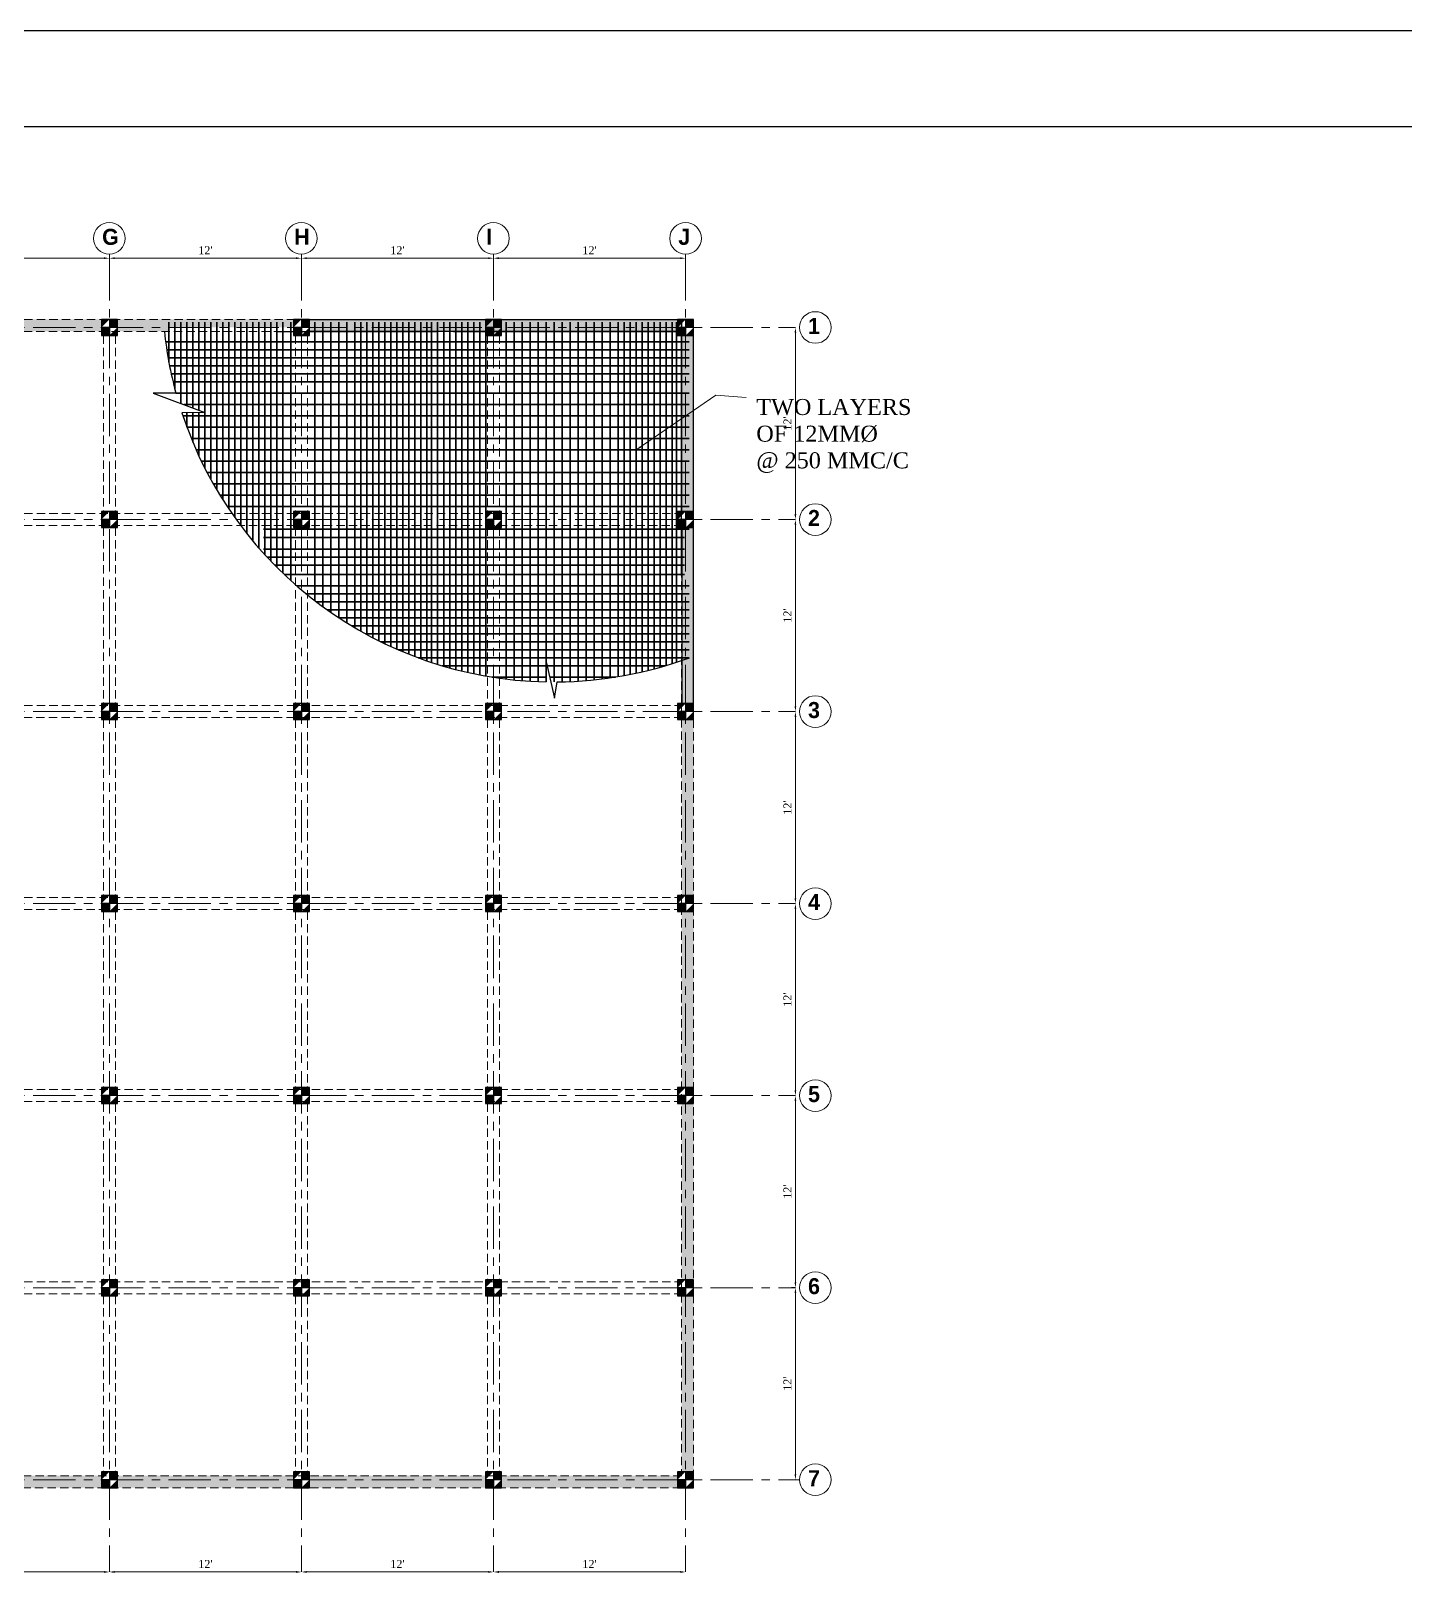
# Model space of a CAD drawing. Extents: x -2338379 to 930990, y -818978 to 106940.
# Drawn here: x 382663 to 383694, y -204122 to -202966 of the extents above; entities that cross this region are included whole.
import ezdxf

# ---------------------------------------------------------------- set-up
doc = ezdxf.new("R2010")
doc.units = 0
doc.header["$MEASUREMENT"] = 0
doc.header["$PDMODE"] = 34
doc.linetypes.add('CENTER', pattern=[50.8, 31.75, -6.35, 6.35, -6.35])
doc.linetypes.add('DASHED2', pattern=[0.375, 0.25, -0.125])
doc.layers.get('0').update_dxf_attribs({"linetype": 'CONTINUOUS', "lineweight": 30})
doc.layers.get('DEFPOINTS').update_dxf_attribs({"linetype": 'CONTINUOUS'})
for name, color, linetype, lineweight in [('Center', 11, 'CENTER', 15), ('Dimension', 35, 'CONTINUOUS', 9), ('DOOR&WIN', 3, 'CONTINUOUS', 18), ('MText', 40, 'CONTINUOUS', 13), ('Outline', 4, 'CONTINUOUS', 9), ('rcc', 252, 'CONTINUOUS', 30), ('REIN FORCE BAR', 91, 'CONTINUOUS', 35), ('TEXT', 7, 'CONTINUOUS', 30)]:
    doc.layers.add(name, color=color, linetype=linetype, lineweight=lineweight)
doc.layers.add('pillar12', color=7, linetype='CONTINUOUS')
doc.styles.get("Standard").update_dxf_attribs({"font": 'times.ttf', "height": 6})
doc.dimstyles.new('Copy of cen line', dxfattribs={"dimscale": 0.222222, "dimtxt": 150, "dimasz": 150, "dimexe": 10, "dimexo": 100, "dimgap": 75, "dimtad": 1, "dimdec": 0, "dimzin": 0, "dimdsep": 46, "dimtxsty": 'Standard', "dimblk": 'DOTSMALL', "dimcen": 10, "dimclrd": 256, "dimclre": 256, "dimclrt": 256, "dimadec": 0, "dimazin": 0, "dimtfac": 1, "dimtdec": 0, "dimtix": 1, "dimtofl": 0, "dimtmove": 0, "dimatfit": 3, "dimfxl": 1, "dimtolj": 1, "dimtzin": 0, "dimlwd": -1, "dimlwe": -1, "dimarcsym": 0})
doc.dimstyles.new('Standard$0', dxfattribs={"dimtxt": 6, "dimasz": 4, "dimexe": 3, "dimexo": 6, "dimgap": 3, "dimtad": 1, "dimdec": 1, "dimzin": 0, "dimdsep": 46, "dimlunit": 4, "dimtxsty": 'Standard', "dimcen": 0.09, "dimclrd": 6, "dimclre": 6, "dimclrt": 7, "dimadec": 0, "dimazin": 0, "dimtfac": 1, "dimtdec": 1, "dimtix": 1, "dimtofl": 0, "dimtmove": 1, "dimatfit": 3, "dimfxl": 1, "dimtolj": 1, "dimtzin": 0, "dimlwd": 18, "dimlwe": 18, "dimarcsym": 0})

# ---------------------------------------------------------------- blocks, each defined once
blk = doc.blocks.new('pill12')
h = blk.add_hatch(color=5)
h.paths.add_polyline_path([(-6, -6), (6, -6), (6, 6), (-6, 6)], flags=17)
edge = h.paths.add_edge_path(flags=17)
edge.add_line((6, 0), (-6, 0))
edge.add_line((0, 6), (0, -6))
for p, q in [((6, 0), (-6, 0)), ((0, 6), (0, -6))]:
    blk.add_line(p, q)
blk.add_lwpolyline([(-6, -6), (6, -6), (6, 6), (-6, 6)], close=True)
blk = doc.blocks.new('*D67')
at = {"color": 6, "lineweight": 18, "transparency": 16777216}
for p, q in [((382578, -203136.5), (382578, -203133.5)), ((382582, -203136.5), (382718, -203136.5)), ((382722, -203136.5), (382722, -203133.5))]:
    blk.add_line(p, q, dxfattribs=at)
at = {"color": 6, "lineweight": 30, "transparency": 16777216}
for points in [[(382582, -203135.8), (382582, -203137.1), (382578, -203136.5)], [(382718, -203135.8), (382718, -203137.1), (382722, -203136.5)]]:
    blk.add_solid(points, dxfattribs=at)
at = {"layer": 'DEFPOINTS', "color": 0, "lineweight": 30, "transparency": 16777216}
for p in [(382578, -203136.5), (382722, -203136.5), (382722, -203136.5)]:
    blk.add_point(p, dxfattribs=at)
at = {"color": 7, "lineweight": 30, "transparency": 16777216, "insert": (382650, -203130.5), "char_height": 6, "attachment_point": 5}
blk.add_mtext("\\A1;12'", dxfattribs=at)
blk = doc.blocks.new('*D68')
at = {"color": 6, "lineweight": 18, "transparency": 16777216}
for p, q in [((382722, -203136.5), (382722, -203133.5)), ((382726, -203136.5), (382862, -203136.5)), ((382866, -203136.5), (382866, -203133.5))]:
    blk.add_line(p, q, dxfattribs=at)
at = {"color": 6, "lineweight": 30, "transparency": 16777216}
for points in [[(382726, -203135.8), (382726, -203137.1), (382722, -203136.5)], [(382862, -203135.8), (382862, -203137.1), (382866, -203136.5)]]:
    blk.add_solid(points, dxfattribs=at)
at = {"layer": 'DEFPOINTS', "color": 0, "lineweight": 30, "transparency": 16777216}
for p in [(382722, -203136.5), (382866, -203136.5), (382866, -203136.5)]:
    blk.add_point(p, dxfattribs=at)
at = {"color": 7, "lineweight": 30, "transparency": 16777216, "insert": (382794, -203130.5), "char_height": 6, "attachment_point": 5}
blk.add_mtext("\\A1;12'", dxfattribs=at)
blk = doc.blocks.new('*D69')
at = {"color": 6, "lineweight": 18, "transparency": 16777216}
for p, q in [((382866, -203136.5), (382866, -203133.5)), ((382870, -203136.5), (383006, -203136.5)), ((383010, -203136.5), (383010, -203133.5))]:
    blk.add_line(p, q, dxfattribs=at)
at = {"color": 6, "lineweight": 30, "transparency": 16777216}
for points in [[(382870, -203135.8), (382870, -203137.1), (382866, -203136.5)], [(383006, -203135.8), (383006, -203137.1), (383010, -203136.5)]]:
    blk.add_solid(points, dxfattribs=at)
at = {"layer": 'DEFPOINTS', "color": 0, "lineweight": 30, "transparency": 16777216}
for p in [(382866, -203136.5), (383010, -203136.5), (383010, -203137.1)]:
    blk.add_point(p, dxfattribs=at)
at = {"color": 7, "lineweight": 30, "transparency": 16777216, "insert": (382938, -203130.5), "char_height": 6, "attachment_point": 5}
blk.add_mtext("\\A1;12'", dxfattribs=at)
blk = doc.blocks.new('*D70')
at = {"color": 6, "lineweight": 18, "transparency": 16777216}
for p, q in [((383010, -203136.5), (383010, -203133.5)), ((383014, -203136.5), (383150, -203136.5)), ((383154, -203136.5), (383154, -203133.5))]:
    blk.add_line(p, q, dxfattribs=at)
at = {"color": 6, "lineweight": 30, "transparency": 16777216}
for points in [[(383014, -203135.8), (383014, -203137.1), (383010, -203136.5)], [(383150, -203135.8), (383150, -203137.1), (383154, -203136.5)]]:
    blk.add_solid(points, dxfattribs=at)
at = {"layer": 'DEFPOINTS', "color": 0, "lineweight": 30, "transparency": 16777216}
for p in [(383010, -203137.1), (383154, -203136.5), (383154, -203136.5)]:
    blk.add_point(p, dxfattribs=at)
at = {"color": 7, "lineweight": 30, "transparency": 16777216, "insert": (383082, -203130.5), "char_height": 6, "attachment_point": 5}
blk.add_mtext("\\A1;12'", dxfattribs=at)
blk = doc.blocks.new('*D82')
at = {"color": 6, "lineweight": 18, "transparency": 16777216}
for p, q in [((382578, -204121.6), (382578, -204118.6)), ((382582, -204121.6), (382718, -204121.6)), ((382722, -204121.6), (382722, -204118.6))]:
    blk.add_line(p, q, dxfattribs=at)
at = {"color": 6, "lineweight": 30, "transparency": 16777216}
for points in [[(382582, -204120.9), (382582, -204122.3), (382578, -204121.6)], [(382718, -204120.9), (382718, -204122.3), (382722, -204121.6)]]:
    blk.add_solid(points, dxfattribs=at)
at = {"layer": 'DEFPOINTS', "color": 0, "lineweight": 30, "transparency": 16777216}
for p in [(382578, -204121.6), (382722, -204121.6), (382722, -204121.6)]:
    blk.add_point(p, dxfattribs=at)
at = {"color": 7, "lineweight": 30, "transparency": 16777216, "insert": (382650, -204115.6), "char_height": 6, "attachment_point": 5}
blk.add_mtext("\\A1;12'", dxfattribs=at)
blk = doc.blocks.new('*D83')
at = {"color": 6, "lineweight": 18, "transparency": 16777216}
for p, q in [((382722, -204121.6), (382722, -204118.6)), ((382726, -204121.6), (382862, -204121.6)), ((382866, -204121.6), (382866, -204118.6))]:
    blk.add_line(p, q, dxfattribs=at)
at = {"color": 6, "lineweight": 30, "transparency": 16777216}
for points in [[(382726, -204120.9), (382726, -204122.3), (382722, -204121.6)], [(382862, -204120.9), (382862, -204122.3), (382866, -204121.6)]]:
    blk.add_solid(points, dxfattribs=at)
at = {"layer": 'DEFPOINTS', "color": 0, "lineweight": 30, "transparency": 16777216}
for p in [(382722, -204121.6), (382866, -204121.6), (382866, -204121.6)]:
    blk.add_point(p, dxfattribs=at)
at = {"color": 7, "lineweight": 30, "transparency": 16777216, "insert": (382794, -204115.6), "char_height": 6, "attachment_point": 5}
blk.add_mtext("\\A1;12'", dxfattribs=at)
blk = doc.blocks.new('*D84')
at = {"color": 6, "lineweight": 18, "transparency": 16777216}
for p, q in [((382866, -204121.6), (382866, -204118.6)), ((382870, -204121.6), (383006, -204121.6)), ((383010, -204121.6), (383010, -204118.6))]:
    blk.add_line(p, q, dxfattribs=at)
at = {"color": 6, "lineweight": 30, "transparency": 16777216}
for points in [[(382870, -204120.9), (382870, -204122.3), (382866, -204121.6)], [(383006, -204120.9), (383006, -204122.3), (383010, -204121.6)]]:
    blk.add_solid(points, dxfattribs=at)
at = {"layer": 'DEFPOINTS', "color": 0, "lineweight": 30, "transparency": 16777216}
for p in [(382866, -204121.6), (383010, -204121.6), (383010, -204121.6)]:
    blk.add_point(p, dxfattribs=at)
at = {"color": 7, "lineweight": 30, "transparency": 16777216, "insert": (382938, -204115.6), "char_height": 6, "attachment_point": 5}
blk.add_mtext("\\A1;12'", dxfattribs=at)
blk = doc.blocks.new('*D85')
at = {"color": 6, "lineweight": 18, "transparency": 16777216}
for p, q in [((383010, -204121.6), (383010, -204118.6)), ((383014, -204121.6), (383150, -204121.6)), ((383154, -204121.6), (383154, -204118.6))]:
    blk.add_line(p, q, dxfattribs=at)
at = {"color": 6, "lineweight": 30, "transparency": 16777216}
for points in [[(383014, -204120.9), (383014, -204122.3), (383010, -204121.6)], [(383150, -204120.9), (383150, -204122.3), (383154, -204121.6)]]:
    blk.add_solid(points, dxfattribs=at)
at = {"layer": 'DEFPOINTS', "color": 0, "lineweight": 30, "transparency": 16777216}
for p in [(383010, -204121.6), (383154, -204121.6), (383154, -204121.6)]:
    blk.add_point(p, dxfattribs=at)
at = {"color": 7, "lineweight": 30, "transparency": 16777216, "insert": (383082, -204115.6), "char_height": 6, "attachment_point": 5}
blk.add_mtext("\\A1;12'", dxfattribs=at)
blk = doc.blocks.new('*D86')
at = {"color": 6, "lineweight": 18, "transparency": 16777216}
for p, q in [((383236.4, -203188.4), (383233.4, -203188.4)), ((383236.4, -203192.4), (383236.4, -203328.4)), ((383236.4, -203332.4), (383233.4, -203332.4))]:
    blk.add_line(p, q, dxfattribs=at)
at = {"color": 6, "lineweight": 30, "transparency": 16777216}
for points in [[(383235.7, -203192.4), (383237, -203192.4), (383236.4, -203188.4)], [(383235.7, -203328.4), (383237, -203328.4), (383236.4, -203332.4)]]:
    blk.add_solid(points, dxfattribs=at)
at = {"layer": 'DEFPOINTS', "color": 0, "lineweight": 30, "transparency": 16777216}
for p in [(383236.4, -203188.4), (383236.4, -203332.4), (383236.4, -203332.4)]:
    blk.add_point(p, dxfattribs=at)
at = {"color": 7, "lineweight": 30, "transparency": 16777216, "insert": (383230.4, -203260.4), "char_height": 6, "attachment_point": 5, "rotation": 90}
blk.add_mtext("\\A1;12'", dxfattribs=at)
blk = doc.blocks.new('*D87')
at = {"color": 6, "lineweight": 18, "transparency": 16777216}
for p, q in [((383236.4, -203332.4), (383233.4, -203332.4)), ((383236.4, -203336.4), (383236.4, -203472.4)), ((383236.4, -203476.4), (383233.4, -203476.4))]:
    blk.add_line(p, q, dxfattribs=at)
at = {"color": 6, "lineweight": 30, "transparency": 16777216}
for points in [[(383235.7, -203336.4), (383237, -203336.4), (383236.4, -203332.4)], [(383235.7, -203472.4), (383237, -203472.4), (383236.4, -203476.4)]]:
    blk.add_solid(points, dxfattribs=at)
at = {"layer": 'DEFPOINTS', "color": 0, "lineweight": 30, "transparency": 16777216}
for p in [(383236.4, -203332.4), (383236.4, -203476.4), (383236.4, -203476.4)]:
    blk.add_point(p, dxfattribs=at)
at = {"color": 7, "lineweight": 30, "transparency": 16777216, "insert": (383230.4, -203404.4), "char_height": 6, "attachment_point": 5, "rotation": 90}
blk.add_mtext("\\A1;12'", dxfattribs=at)
blk = doc.blocks.new('*D88')
at = {"color": 6, "lineweight": 18, "transparency": 16777216}
for p, q in [((383236.4, -203476.4), (383233.4, -203476.4)), ((383236.4, -203480.4), (383236.4, -203616.4)), ((383236.4, -203620.4), (383233.4, -203620.4))]:
    blk.add_line(p, q, dxfattribs=at)
at = {"color": 6, "lineweight": 30, "transparency": 16777216}
for points in [[(383235.7, -203480.4), (383237, -203480.4), (383236.4, -203476.4)], [(383235.7, -203616.4), (383237, -203616.4), (383236.4, -203620.4)]]:
    blk.add_solid(points, dxfattribs=at)
at = {"layer": 'DEFPOINTS', "color": 0, "lineweight": 30, "transparency": 16777216}
for p in [(383236.4, -203476.4), (383236.4, -203620.4), (383236.4, -203620.4)]:
    blk.add_point(p, dxfattribs=at)
at = {"color": 7, "lineweight": 30, "transparency": 16777216, "insert": (383230.4, -203548.4), "char_height": 6, "attachment_point": 5, "rotation": 90}
blk.add_mtext("\\A1;12'", dxfattribs=at)
blk = doc.blocks.new('*D89')
at = {"color": 6, "lineweight": 18, "transparency": 16777216}
for p, q in [((383236.4, -203620.4), (383233.4, -203620.4)), ((383236.4, -203624.4), (383236.4, -203760.4)), ((383236.4, -203764.4), (383233.4, -203764.4))]:
    blk.add_line(p, q, dxfattribs=at)
at = {"color": 6, "lineweight": 30, "transparency": 16777216}
for points in [[(383235.7, -203624.4), (383237, -203624.4), (383236.4, -203620.4)], [(383235.7, -203760.4), (383237, -203760.4), (383236.4, -203764.4)]]:
    blk.add_solid(points, dxfattribs=at)
at = {"layer": 'DEFPOINTS', "color": 0, "lineweight": 30, "transparency": 16777216}
for p in [(383236.4, -203620.4), (383236.4, -203764.4), (383236.4, -203764.4)]:
    blk.add_point(p, dxfattribs=at)
at = {"color": 7, "lineweight": 30, "transparency": 16777216, "insert": (383230.4, -203692.4), "char_height": 6, "attachment_point": 5, "rotation": 90}
blk.add_mtext("\\A1;12'", dxfattribs=at)
blk = doc.blocks.new('*D90')
at = {"color": 6, "lineweight": 18, "transparency": 16777216}
for p, q in [((383236.4, -203764.4), (383233.4, -203764.4)), ((383236.4, -203768.4), (383236.4, -203904.4)), ((383236.4, -203908.4), (383233.4, -203908.4))]:
    blk.add_line(p, q, dxfattribs=at)
at = {"color": 6, "lineweight": 30, "transparency": 16777216}
for points in [[(383235.7, -203768.4), (383237, -203768.4), (383236.4, -203764.4)], [(383235.7, -203904.4), (383237, -203904.4), (383236.4, -203908.4)]]:
    blk.add_solid(points, dxfattribs=at)
at = {"layer": 'DEFPOINTS', "color": 0, "lineweight": 30, "transparency": 16777216}
for p in [(383236.4, -203764.4), (383236.4, -203908.4), (383236.4, -203908.4)]:
    blk.add_point(p, dxfattribs=at)
at = {"color": 7, "lineweight": 30, "transparency": 16777216, "insert": (383230.4, -203836.4), "char_height": 6, "attachment_point": 5, "rotation": 90}
blk.add_mtext("\\A1;12'", dxfattribs=at)
blk = doc.blocks.new('*D91')
at = {"color": 6, "lineweight": 18, "transparency": 16777216}
for p, q in [((383236.4, -203908.4), (383233.4, -203908.4)), ((383236.4, -203912.4), (383236.4, -204048.4)), ((383236.4, -204052.4), (383239.4, -204052.4))]:
    blk.add_line(p, q, dxfattribs=at)
at = {"color": 6, "lineweight": 30, "transparency": 16777216}
for points in [[(383235.7, -203912.4), (383237, -203912.4), (383236.4, -203908.4)], [(383235.7, -204048.4), (383237, -204048.4), (383236.4, -204052.4)]]:
    blk.add_solid(points, dxfattribs=at)
at = {"layer": 'DEFPOINTS', "color": 0, "lineweight": 30, "transparency": 16777216}
for p in [(383236.4, -203908.4), (383235.7, -204052.4), (383236.4, -204052.4)]:
    blk.add_point(p, dxfattribs=at)
at = {"color": 7, "lineweight": 30, "transparency": 16777216, "insert": (383230.4, -203980.4), "char_height": 6, "attachment_point": 5, "rotation": 90}
blk.add_mtext("\\A1;12'", dxfattribs=at)
blk = doc.blocks.new('_DotSmall')
at = {"color": 0, "linetype": 'ByBlock', "const_width": 0.5}
blk.add_lwpolyline([(-0.0625, 0, 1), (0.0625, 0, 1)], format="xyb", close=True, dxfattribs=at)

msp = doc.modelspace()

# ---------------------------------------------------------------- hatches: boundary and pattern name
at = {"lineweight": 30}
h = msp.add_hatch(color=256, dxfattribs=at)
h.paths.add_polyline_path([(381995.97, -203182.43), (381863.97, -203182.43), (381863.97, -203188.43), (381995.97, -203188.43)])
h.paths.add_polyline_path([(381995.97, -203188.43), (381863.97, -203188.43), (381863.97, -203191.43), (381995.97, -203191.43)])
h.paths.add_polyline_path([(382139.97, -203182.43), (382007.97, -203182.43), (382007.97, -203188.43), (382139.97, -203188.43)])
h.paths.add_polyline_path([(382139.97, -203188.43), (382007.97, -203188.43), (382007.97, -203191.43), (382139.97, -203191.43)])
h.paths.add_polyline_path([(382283.97, -203182.43), (382151.97, -203182.43), (382151.97, -203188.43), (382283.97, -203188.43)])
h.paths.add_polyline_path([(382283.97, -203188.43), (382151.97, -203188.43), (382151.97, -203191.43), (382283.97, -203191.43)])
h.paths.add_polyline_path([(382427.97, -203182.43), (382295.97, -203182.43), (382295.97, -203188.43), (382427.97, -203188.43)])
h.paths.add_polyline_path([(382427.97, -203188.43), (382295.97, -203188.43), (382295.97, -203191.43), (382427.97, -203191.43)])
h.paths.add_polyline_path([(382571.97, -203182.43), (382439.97, -203182.43), (382439.97, -203188.43), (382571.97, -203188.43)])
h.paths.add_polyline_path([(382571.97, -203188.43), (382439.97, -203188.43), (382439.97, -203191.43), (382571.97, -203191.43)])
h.paths.add_polyline_path([(382715.97, -203182.43), (382583.97, -203182.43), (382583.97, -203188.43), (382715.97, -203188.43)])
h.paths.add_polyline_path([(382715.97, -203188.43), (382583.97, -203188.43), (382583.97, -203191.43), (382715.97, -203191.43)])
h.paths.add_polyline_path([(382859.97, -203182.43), (382727.97, -203182.43), (382727.97, -203188.43), (382859.97, -203188.43)])
h.paths.add_polyline_path([(382766.56, -203188.43), (382727.97, -203188.43), (382727.97, -203191.43), (382766.56, -203191.43)])
h.paths.add_polyline_path([(383003.97, -203182.43), (382871.97, -203182.43), (382871.97, -203188.43), (383003.97, -203188.43)])
h.paths.add_polyline_path([(382882.06, -203188.43), (382876.06, -203188.43), (382876.06, -203191.43), (382882.06, -203191.43)])
h.paths.add_polyline_path([(382876.06, -203188.43), (382871.97, -203188.43), (382871.97, -203191.43), (382876.06, -203191.43)])
for points in [[(382871.97, -203182.43), (383150.97, -203182.43), (383150.97, -203191.43), (382871.97, -203191.43)], [(383159.97, -203194.43), (383150.97, -203194.43), (383150.97, -203326.43), (383159.97, -203326.43)], [(383159.97, -203338.43), (383151.11, -203338.43), (383151.11, -203470.43), (383159.97, -203470.43)]]:
    msp.add_hatch(color=256, dxfattribs=at).paths.add_polyline_path(points)
h = msp.add_hatch(color=256, dxfattribs=at)
h.paths.add_polyline_path([(383159.97, -203914.43), (383153.97, -203914.43), (383153.97, -204046.43), (383159.97, -204046.43)])
h.paths.add_polyline_path([(383153.97, -203914.43), (383150.97, -203914.43), (383150.97, -204046.43), (383153.97, -204046.43)])
h.paths.add_polyline_path([(383153.97, -203770.43), (383150.97, -203770.43), (383150.97, -203902.43), (383153.97, -203902.43)])
h.paths.add_polyline_path([(383159.97, -203770.43), (383153.97, -203770.43), (383153.97, -203902.43), (383159.97, -203902.43)])
h.paths.add_polyline_path([(383159.97, -203626.43), (383153.97, -203626.43), (383153.97, -203758.43), (383159.97, -203758.43)])
h.paths.add_polyline_path([(383153.97, -203626.43), (383150.97, -203626.43), (383150.97, -203758.43), (383153.97, -203758.43)])
h.paths.add_polyline_path([(383153.97, -203482.43), (383150.97, -203482.43), (383150.97, -203614.43), (383153.97, -203614.43)])
h.paths.add_polyline_path([(383159.97, -203482.43), (383153.97, -203482.43), (383153.97, -203614.43), (383159.97, -203614.43)])
h = msp.add_hatch(color=256, dxfattribs=at)
h.paths.add_polyline_path([(381995.97, -204049.43), (381863.97, -204049.43), (381863.97, -204052.43), (381995.97, -204052.43)])
h.paths.add_polyline_path([(381995.97, -204052.43), (381863.97, -204052.43), (381863.97, -204058.43), (381995.97, -204058.43)])
h.paths.add_polyline_path([(382139.97, -204049.43), (382007.97, -204049.43), (382007.97, -204052.43), (382139.97, -204052.43)])
h.paths.add_polyline_path([(382139.97, -204052.43), (382007.97, -204052.43), (382007.97, -204058.43), (382139.97, -204058.43)])
h.paths.add_polyline_path([(382283.97, -204049.43), (382151.97, -204049.43), (382151.97, -204052.43), (382283.97, -204052.43)])
h.paths.add_polyline_path([(382283.97, -204052.43), (382151.97, -204052.43), (382151.97, -204058.43), (382283.97, -204058.43)])
h.paths.add_polyline_path([(382427.97, -204049.43), (382295.97, -204049.43), (382295.97, -204052.43), (382427.97, -204052.43)])
h.paths.add_polyline_path([(382427.97, -204052.43), (382295.97, -204052.43), (382295.97, -204058.43), (382427.97, -204058.43)])
h.paths.add_polyline_path([(382571.97, -204049.43), (382439.97, -204049.43), (382439.97, -204052.43), (382571.97, -204052.43)])
h.paths.add_polyline_path([(382571.97, -204052.43), (382439.97, -204052.43), (382439.97, -204058.43), (382571.97, -204058.43)])
h.paths.add_polyline_path([(382715.97, -204049.43), (382583.97, -204049.43), (382583.97, -204052.43), (382715.97, -204052.43)])
h.paths.add_polyline_path([(382715.97, -204052.43), (382583.97, -204052.43), (382583.97, -204058.43), (382715.97, -204058.43)])
h.paths.add_polyline_path([(382859.97, -204049.43), (382727.97, -204049.43), (382727.97, -204052.43), (382859.97, -204052.43)])
h.paths.add_polyline_path([(382859.97, -204052.43), (382727.97, -204052.43), (382727.97, -204058.43), (382859.97, -204058.43)])
h.paths.add_polyline_path([(383003.97, -204049.43), (382871.97, -204049.43), (382871.97, -204052.43), (383003.97, -204052.43)])
h.paths.add_polyline_path([(383003.97, -204052.43), (382871.97, -204052.43), (382871.97, -204058.43), (383003.97, -204058.43)])
h.paths.add_polyline_path([(383147.97, -204049.43), (383015.97, -204049.43), (383015.97, -204052.43), (383147.97, -204052.43)])
h.paths.add_polyline_path([(383147.97, -204052.43), (383015.97, -204052.43), (383015.97, -204058.43), (383147.97, -204058.43)])

# ---------------------------------------------------------------- linework, layer by layer
for p, q in [((382771.9, -203237.74), (382754.77, -203237.74)), ((382754.77, -203237.74), (382793.56, -203252.08)), ((382793.56, -203252.08), (382776.35, -203252.54)), ((383049.52, -203454.19), (383049.52, -203439.23)), ((383049.52, -203439.23), (383055.63, -203466.4)), ((383055.63, -203466.4), (383057.73, -203454.23))]:
    msp.add_line(p, q, dxfattribs=at)
at = {"color": 3}
for points in [[(384550.42, -205212.39), (384550.42, -202965.99), (381372.82, -202965.99), (381372.82, -205212.39)], [(384478.42, -205140.39), (384478.42, -203037.99), (381444.82, -203037.99), (381444.82, -205140.39)]]:
    msp.add_lwpolyline(points, close=True, dxfattribs=at)
at = {"lineweight": 30}
for points in [[(382871.97, -203182.43), (383150.97, -203182.43), (383150.97, -203191.43), (382871.97, -203191.43)], [(383159.97, -203194.43), (383150.97, -203194.43), (383150.97, -203326.43), (383159.97, -203326.43)], [(383159.97, -203338.43), (383151.11, -203338.43), (383151.11, -203470.43), (383159.97, -203470.43)]]:
    msp.add_lwpolyline(points, close=True, dxfattribs=at)
for start, end in [(186.01093, 195.21772), (198.23384, 268.89826), (270.49973, 290.25947)]:
    msp.add_arc((383055.17, -203160.68), 293.56, start, end, dxfattribs=at)
at = {"layer": 'Center'}
for p, q in [((382721.97, -203136.47), (382721.97, -204121.58)), ((382865.97, -203136.47), (382865.97, -204121.58)), ((383009.97, -203136.47), (383009.97, -204121.58)), ((383153.97, -203136.47), (383153.97, -204121.58)), ((381801.2, -203188.43), (383236.36, -203188.43)), ((381801.2, -203332.43), (383236.36, -203332.43)), ((381801.2, -203476.43), (383236.36, -203476.43)), ((381801.2, -203620.43), (383236.36, -203620.43)), ((381801.2, -203764.43), (383236.36, -203764.43)), ((381801.2, -203908.43), (383236.36, -203908.43)), ((381801.2, -204052.43), (383236.36, -204052.43))]:
    msp.add_line(p, q, dxfattribs=at)
at = {"layer": 'DOOR&WIN', "linetype": 'DASHED2', "ltscale": 25}
for p, q in [((381851.97, -203182.43), (383159.97, -203182.43)), ((383159.97, -203182.43), (383159.97, -204058.43)), ((381860.97, -203191.43), (383150.97, -203191.43)), ((382717.47, -203194.43), (382717.47, -203326.43)), ((382726.47, -203194.43), (382726.47, -203326.43)), ((382861.47, -203194.43), (382861.47, -203326.43)), ((382870.47, -203194.43), (382870.47, -203326.43)), ((383005.47, -203194.43), (383005.47, -203326.43)), ((383014.47, -203194.43), (383014.47, -203326.43)), ((383150.97, -203191.43), (383150.97, -204049.43)), ((381851.97, -203327.93), (383159.97, -203327.93)), ((381860.97, -203336.93), (383150.97, -203336.93)), ((382717.47, -203338.43), (382717.47, -203470.43)), ((382726.47, -203338.43), (382726.47, -203470.43)), ((382861.47, -203338.43), (382861.47, -203470.43)), ((382870.47, -203338.43), (382870.47, -203470.43)), ((383005.47, -203338.43), (383005.47, -203470.43)), ((383014.47, -203338.43), (383014.47, -203470.43)), ((381851.97, -203471.93), (383159.97, -203471.93)), ((381860.97, -203480.93), (383150.97, -203480.93)), ((382717.47, -203482.43), (382717.47, -203614.43)), ((382726.47, -203482.43), (382726.47, -203614.43)), ((382861.47, -203482.43), (382861.47, -203614.43)), ((382870.47, -203482.43), (382870.47, -203614.43)), ((383005.47, -203482.43), (383005.47, -203614.43)), ((383014.47, -203482.43), (383014.47, -203614.43)), ((381851.97, -203615.93), (383159.97, -203615.93)), ((381860.97, -203624.93), (383150.97, -203624.93)), ((382717.47, -203626.43), (382717.47, -203758.43)), ((382726.47, -203626.43), (382726.47, -203758.43)), ((382861.47, -203626.43), (382861.47, -203758.43)), ((382870.47, -203626.43), (382870.47, -203758.43)), ((383005.47, -203626.43), (383005.47, -203758.43)), ((383014.47, -203626.43), (383014.47, -203758.43)), ((381851.97, -203759.93), (383159.97, -203759.93)), ((381860.97, -203768.93), (383150.97, -203768.93)), ((382717.47, -203770.43), (382717.47, -203902.43)), ((382726.47, -203770.43), (382726.47, -203902.43)), ((382861.47, -203770.43), (382861.47, -203902.43)), ((382870.47, -203770.43), (382870.47, -203902.43)), ((383005.47, -203770.43), (383005.47, -203902.43)), ((383014.47, -203770.43), (383014.47, -203902.43)), ((381851.97, -203903.93), (383159.97, -203903.93)), ((381860.97, -203912.93), (383150.97, -203912.93)), ((382717.47, -203914.43), (382717.47, -204046.43)), ((382726.47, -203914.43), (382726.47, -204046.43)), ((382861.47, -203914.43), (382861.47, -204046.43)), ((382870.47, -203914.43), (382870.47, -204046.43)), ((383005.47, -203914.43), (383005.47, -204046.43)), ((383014.47, -203914.43), (383014.47, -204046.43)), ((383150.97, -204049.43), (381860.97, -204049.43)), ((383159.97, -204058.43), (381851.97, -204058.43))]:
    msp.add_line(p, q, dxfattribs=at)
at = {"layer": 'Outline'}
for centre in [(382721.97, -203121.61), (382865.97, -203121.61), (383009.97, -203121.61), (383153.97, -203121.61), (383251.23, -203188.43), (383251.23, -203332.43), (383251.23, -203476.43), (383251.23, -203620.43), (383251.23, -203764.43), (383251.23, -203908.43), (383251.23, -204052.43)]:
    msp.add_circle(centre, 11.86, dxfattribs=at)
at = {"layer": 'rcc', "ltscale": 12}
for p, q in [((382847.97, -203191.43), (382967.97, -203191.43)), ((382847.97, -203191.43), (382967.97, -203191.43)), ((382979.97, -203191.43), (383147.97, -203191.43)), ((382979.97, -203191.43), (383147.97, -203191.43)), ((383150.97, -203374.43), (383150.97, -203194.43))]:
    msp.add_line(p, q, dxfattribs=at)
at = {"layer": 'REIN FORCE BAR'}
for p, q in [((382766.56, -203184.54), (382766.56, -203214.35)), ((382771.06, -203184.54), (382771.06, -203234.56)), ((382775.56, -203184.54), (382775.56, -203245.42)), ((382780.06, -203184.54), (382780.06, -203247.09)), ((382784.56, -203184.54), (382784.56, -203248.75)), ((382789.06, -203184.54), (382789.06, -203250.42)), ((382793.56, -203184.54), (382793.56, -203293.86)), ((382798.06, -203184.54), (382798.06, -203302.36)), ((382802.56, -203184.54), (382802.56, -203310.23)), ((382807.06, -203184.54), (382807.06, -203317.59)), ((382811.56, -203184.54), (382811.56, -203324.49)), ((382816.06, -203184.54), (382816.06, -203330.99)), ((382820.56, -203184.54), (382820.56, -203337.13)), ((382825.06, -203184.54), (382825.06, -203342.96)), ((382829.56, -203184.54), (382829.56, -203348.51)), ((382834.06, -203184.54), (382834.06, -203353.78)), ((382838.56, -203184.54), (382838.56, -203358.82)), ((382843.06, -203184.54), (382843.06, -203363.63)), ((382847.56, -203184.54), (382847.56, -203368.23)), ((382852.06, -203184.54), (382852.06, -203372.63)), ((382858.06, -203184.54), (382858.06, -203378.23)), ((382876.06, -203184.54), (382876.06, -203393.27)), ((382882.06, -203184.54), (382882.06, -203397.77)), ((382888.06, -203184.54), (382888.06, -203402.04)), ((382894.06, -203184.54), (382894.06, -203406.08)), ((382900.06, -203184.54), (382900.06, -203409.92)), ((382906.06, -203184.54), (382906.06, -203413.55)), ((382910.56, -203184.54), (382910.56, -203416.15)), ((382915.06, -203184.54), (382915.06, -203418.65)), ((382919.56, -203184.54), (382919.56, -203421.04)), ((382924.06, -203184.54), (382924.06, -203423.34)), ((382928.56, -203184.54), (382928.56, -203425.54)), ((382933.06, -203184.54), (382933.06, -203427.64)), ((382937.56, -203184.54), (382937.56, -203429.65)), ((382942.06, -203184.54), (382942.06, -203431.58)), ((382946.56, -203184.54), (382946.56, -203433.41)), ((382951.06, -203184.54), (382951.06, -203435.16)), ((382955.56, -203184.54), (382955.56, -203436.83)), ((382960.06, -203184.54), (382960.06, -203438.41)), ((382963.63, -203184.54), (382963.63, -203439.61)), ((382968.13, -203184.54), (382968.13, -203441.04)), ((382972.63, -203184.54), (382972.63, -203442.4)), ((382977.13, -203184.54), (382977.13, -203443.68)), ((382981.63, -203184.54), (382981.63, -203444.88)), ((382986.13, -203184.54), (382986.13, -203446.01)), ((382990.63, -203184.54), (382990.63, -203447.06)), ((382995.13, -203184.54), (382995.13, -203448.04)), ((382999.63, -203184.54), (382999.63, -203448.94)), ((383004.13, -203184.54), (383004.13, -203449.77)), ((383019.52, -203184.54), (383019.52, -203452.07)), ((383025.52, -203184.54), (383025.52, -203452.74)), ((383031.52, -203184.54), (383031.52, -203453.29)), ((383037.52, -203184.54), (383037.52, -203453.71)), ((383043.52, -203184.54), (383043.52, -203454.01)), ((383049.52, -203184.54), (383049.52, -203454.19)), ((383055.52, -203184.54), (383055.52, -203454.24)), ((383061.52, -203184.54), (383061.52, -203454.18)), ((383067.52, -203184.54), (383067.52, -203453.98)), ((383073.52, -203184.54), (383073.52, -203453.67)), ((383079.52, -203184.54), (383079.52, -203453.23)), ((383085.52, -203184.54), (383085.52, -203452.67)), ((383091.52, -203184.54), (383091.52, -203451.98)), ((383097.52, -203184.54), (383097.52, -203451.17)), ((383103.52, -203184.54), (383103.52, -203450.23)), ((383108.02, -203184.54), (383108.02, -203449.45)), ((383112.52, -203184.54), (383112.52, -203448.59)), ((383117.02, -203184.54), (383117.02, -203447.65)), ((383121.52, -203184.54), (383121.52, -203446.65)), ((383126.02, -203184.54), (383126.02, -203445.56)), ((383130.52, -203184.54), (383130.52, -203444.41)), ((383135.02, -203184.54), (383135.02, -203443.17)), ((383139.52, -203184.54), (383139.52, -203441.86)), ((383144.02, -203184.54), (383144.02, -203440.47)), ((383147.21, -203184.54), (383147.21, -203439.44)), ((382764.15, -203199.24), (383156.82, -203199.24)), ((382765.01, -203205.24), (383156.82, -203205.24)), ((382766, -203211.24), (383156.82, -203211.24)), ((382767.11, -203217.24), (383156.82, -203217.24)), ((382768.35, -203223.24), (383156.82, -203223.24)), ((382769.73, -203229.24), (383156.82, -203229.24)), ((382771.9, -203237.74), (383156.82, -203237.74)), ((382777.77, -203246.24), (383156.82, -203246.24)), ((382780.06, -203252.44), (382780.06, -203263.11)), ((382784.56, -203252.32), (382784.56, -203274.47)), ((382789.06, -203252.2), (382789.06, -203284.63)), ((382777.09, -203254.74), (383156.82, -203254.74)), ((382780.11, -203263.24), (383156.82, -203263.24)), ((382783.43, -203271.74), (383156.82, -203271.74)), ((382787.06, -203280.24), (383156.82, -203280.24)), ((382791.01, -203288.74), (383156.82, -203288.74)), ((382795.3, -203297.24), (383156.82, -203297.24)), ((382799.95, -203305.74), (383156.82, -203305.74)), ((382804.97, -203314.24), (383156.82, -203314.24)), ((382810.39, -203322.74), (383156.82, -203322.74)), ((382837.47, -203339.74), (383156.82, -203339.74)), ((382837.47, -203345.85), (383153.32, -203345.85)), ((382837.47, -203354.73), (383153.32, -203354.73)), ((382840.32, -203360.73), (383153.32, -203360.73)), ((382846.07, -203366.73), (383153.32, -203366.73)), ((382853.02, -203373.55), (383153.32, -203373.55)), ((382862.4, -203382.08), (383156.82, -203382.08)), ((382869.52, -203388.08), (383156.82, -203388.08)), ((382877.12, -203394.08), (383156.82, -203394.08)), ((382885.27, -203400.08), (383156.82, -203400.08)), ((382894.06, -203406.08), (383156.82, -203406.08)), ((382903.59, -203412.08), (383156.82, -203412.08)), ((382914.02, -203418.08), (383156.82, -203418.08)), ((382925.56, -203424.08), (383156.82, -203424.08)), ((382938.54, -203430.08), (383156.82, -203430.08)), ((382953.52, -203436.08), (383156.82, -203436.08)), ((382971.55, -203442.08), (383138.79, -203442.08)), ((383008.95, -203450.58), (383049.52, -203450.58)), ((383052.07, -203450.58), (383101.39, -203450.58))]:
    msp.add_line(p, q, dxfattribs=at)

# ---------------------------------------------------------------- block references
at = {"layer": 'pillar12'}
for p in [(382721.97, -203188.43), (382865.97, -203188.43), (383009.97, -203188.43), (383153.97, -203188.43), (382721.97, -203332.43), (382865.97, -203332.43), (383009.97, -203332.43), (383153.97, -203332.43), (382721.97, -203476.43), (382865.97, -203476.43), (383009.97, -203476.43), (383153.97, -203476.43), (382721.97, -203620.43), (382865.97, -203620.43), (383009.97, -203620.43), (383153.97, -203620.43), (382721.97, -203764.43), (382865.97, -203764.43), (383009.97, -203764.43), (383153.97, -203764.43), (382721.97, -203908.43), (382865.97, -203908.43), (383009.97, -203908.43), (383153.97, -203908.43), (382721.97, -204052.43), (382865.97, -204052.43), (383009.97, -204052.43), (383153.97, -204052.43)]:
    msp.add_blockref('pill12', p, dxfattribs=at)

# ---------------------------------------------------------------- texts
at = {"layer": 'MText', "insert": (383207.05, -203242.04), "char_height": 12, "width": 310.6918, "attachment_point": 1}
msp.add_mtext('TWO LAYERS\\POF 12MM%%C \\P@ 250 MMC/C', dxfattribs=at)
at = {"layer": 'TEXT', "char_height": 12, "width": 451.5, "attachment_point": 1}
for s, insert in [('{\\fCentury Gothic|b1|i0|c0|p34;G}', (382716.57, -203114.45)), ('{\\fCentury Gothic|b1|i0|c0|p34;H}', (382860.57, -203114.45)), ('{\\fCentury Gothic|b1|i0|c0|p34;I}', (383004.57, -203114.45)), ('{\\fCentury Gothic|b1|i0|c0|p34;J}', (383148.57, -203114.45)), ('{\\fCentury Gothic|b1|i0|c0|p34;1}', (383245.83, -203181.27)), ('{\\fCentury Gothic|b1|i0|c0|p34;2}', (383245.83, -203325.27)), ('{\\fCentury Gothic|b1|i0|c0|p34;3}', (383245.83, -203469.27)), ('{\\fCentury Gothic|b1|i0|c0|p34;4}', (383245.83, -203613.27)), ('{\\fCentury Gothic|b1|i0|c0|p34;5}', (383245.83, -203757.27)), ('{\\fCentury Gothic|b1|i0|c0|p34;6}', (383245.83, -203901.27)), ('{\\fCentury Gothic|b1|i0|c0|p34;7}', (383245.83, -204045.27))]:
    msp.add_mtext(s, dxfattribs=dict(at, insert=insert))

# ---------------------------------------------------------------- dimensions: what is measured, and where the dimension line sits
at = {"lineweight": 30}
for base, p1, p2, picture, middle in [((382721.97, -203136.47), (382577.97, -203136.47), (382721.97, -203136.47), '*D67', (382649.97, -203130.47)), ((382865.97, -203136.47), (382721.97, -203136.47), (382865.97, -203136.47), '*D68', (382793.97, -203130.47)), ((383009.97, -203136.47), (382865.97, -203136.47), (383009.97, -203137.14), '*D69', (382937.97, -203130.47)), ((383153.97, -203136.47), (383009.97, -203137.14), (383153.97, -203136.47), '*D70', (383081.97, -203130.47)), ((382721.97, -204121.58), (382577.97, -204121.58), (382721.97, -204121.58), '*D82', (382649.97, -204115.58)), ((382865.97, -204121.58), (382721.97, -204121.58), (382865.97, -204121.58), '*D83', (382793.97, -204115.58)), ((383009.97, -204121.58), (382865.97, -204121.58), (383009.97, -204121.58), '*D84', (382937.97, -204115.58)), ((383153.97, -204121.58), (383009.97, -204121.58), (383153.97, -204121.58), '*D85', (383081.97, -204115.58))]:
    dim = msp.add_linear_dim(base=base, p1=p1, p2=p2, dimstyle='Standard$0', override={"dimdec": 0, "dimtdec": 0, "dimfxl": 6, "dimfxlon": 1, "dimarcsym": 1}, dxfattribs=at)
    dim.commit()
    dim.dimension.update_dxf_attribs({"geometry": picture, "text_midpoint": middle})
for base, p1, p2, picture, middle in [((383236.36, -203332.43), (383236.36, -203188.43), (383236.36, -203332.43), '*D86', (383230.36, -203260.43)), ((383236.36, -203476.43), (383236.36, -203332.43), (383236.36, -203476.43), '*D87', (383230.36, -203404.43)), ((383236.36, -203620.43), (383236.36, -203476.43), (383236.36, -203620.43), '*D88', (383230.36, -203548.43)), ((383236.36, -203764.43), (383236.36, -203620.43), (383236.36, -203764.43), '*D89', (383230.36, -203692.43)), ((383236.36, -203908.43), (383236.36, -203764.43), (383236.36, -203908.43), '*D90', (383230.36, -203836.43)), ((383236.36, -204052.43), (383236.36, -203908.43), (383235.7, -204052.43), '*D91', (383230.36, -203980.43))]:
    dim = msp.add_linear_dim(base=base, p1=p1, p2=p2, angle=90, dimstyle='Standard$0', override={"dimdec": 0, "dimtdec": 0, "dimfxl": 6, "dimfxlon": 1, "dimarcsym": 1}, dxfattribs=at)
    dim.commit()
    dim.dimension.update_dxf_attribs({"geometry": picture, "text_midpoint": middle})

# ---------------------------------------------------------------- leaders
at = {"layer": 'Dimension', "ltscale": 25}
msp.add_leader([(383117.02, -203280.24), (383176.58, -203239.09), (383199.36, -203241.01)], dimstyle='Copy of cen line', override={"dimscale": 1, "dimasz": 4, "dimtad": 0}, dxfattribs=at)

doc.saveas('drawing.dxf')
